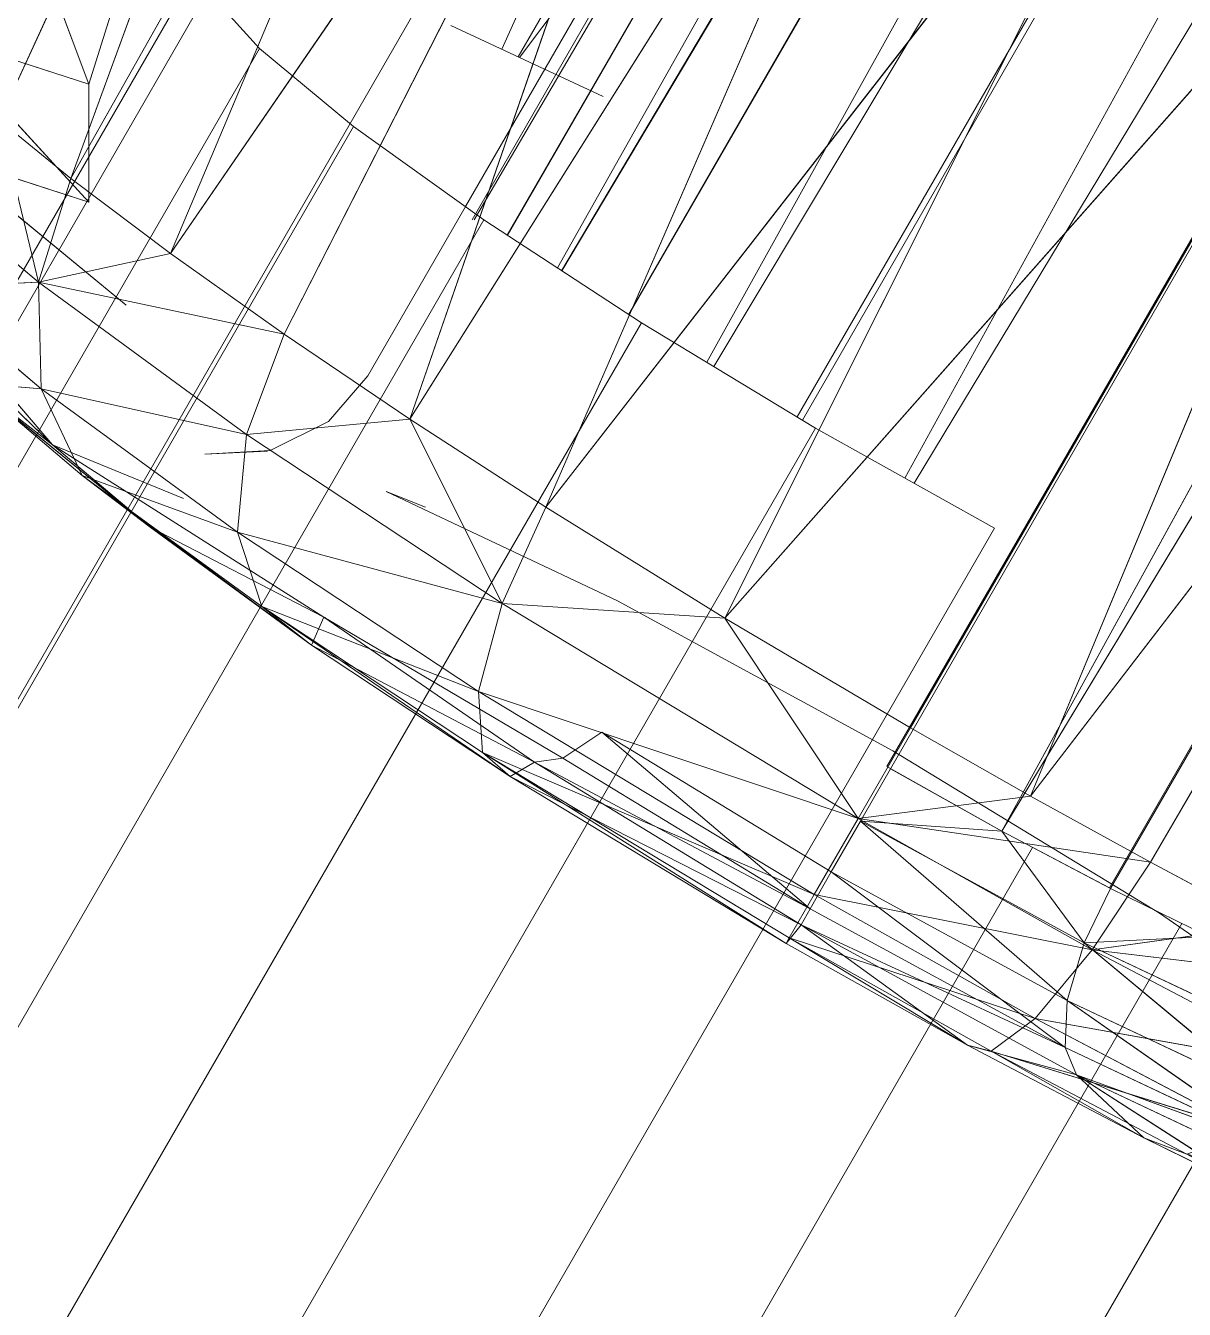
# Model space of a CAD drawing. Header units: inches. Extents: x 4387 to 7158, y 1246 to 2590.
# Drawn here: x 4763.2224 to 4763.4055, y 2097.2166 to 2097.4193 of the extents above; entities that cross this region are included whole.
import ezdxf

# ---------------------------------------------------------------- set-up
doc = ezdxf.new("R2010")
doc.units = ezdxf.units.IN
doc.header["$MEASUREMENT"] = 0

# ---------------------------------------------------------------- blocks, each defined once
blk = doc.blocks.new('Double_Cord_Chandelier_Ravenhill_dwg_skpfb8LBq-V40-10TH FLOOR RCP')
at = {"color": 37, "lineweight": 9}
for p, q in [((1.78547, 1.35396), (1.8085, 1.32072)), ((1.80426, 1.33465), (1.79151, 1.3537)), ((1.8085, 1.32072), (1.79151, 1.3537)), ((1.78655, 1.34691), (1.80388, 1.30985)), ((1.78655, 1.34691), (1.8079, 1.3161)), ((1.78655, 1.34691), (1.8085, 1.32072)), ((1.78438, 1.30519), (1.76704, 1.34166)), ((1.80971, 1.30974), (1.78929, 1.34208)), ((1.81831, 1.31074), (1.78929, 1.34208)), ((1.81831, 1.31074), (1.79964, 1.34031)), ((1.79964, 1.34031), (1.80426, 1.33465)), ((1.79646, 1.30489), (1.77481, 1.33918)), ((1.80971, 1.30974), (1.77481, 1.33918)), ((1.78408, 1.33842), (1.80388, 1.30985)), ((1.78408, 1.33842), (1.79702, 1.3033)), ((1.82105, 1.30807), (1.80426, 1.33465)), ((1.81831, 1.31074), (1.80426, 1.33465)), ((1.8085, 1.32072), (1.80426, 1.33465)), ((1.75942, 1.33261), (1.79646, 1.30489)), ((1.77823, 1.33041), (1.79702, 1.3033)), ((1.8079, 1.3161), (1.8085, 1.32072)), ((1.82105, 1.30807), (1.8085, 1.32072)), ((1.83433, 1.27848), (1.8085, 1.32072)), ((1.80388, 1.30985), (1.8079, 1.3161)), ((1.8079, 1.3161), (1.82604, 1.27361)), ((1.8079, 1.3161), (1.83182, 1.27698)), ((1.8079, 1.3161), (1.83433, 1.27848)), ((1.77043, 1.31544), (1.79646, 1.30489)), ((1.77043, 1.31544), (1.78159, 1.29749)), ((1.78912, 1.29793), (1.77953, 1.31225)), ((1.77953, 1.31225), (1.79702, 1.3033)), ((1.79646, 1.30489), (1.80971, 1.30974)), ((1.80388, 1.30985), (1.79702, 1.3033)), ((1.80388, 1.30985), (1.81802, 1.26895)), ((1.80388, 1.30985), (1.82604, 1.27361)), ((1.80971, 1.30974), (1.81831, 1.31074)), ((1.83698, 1.27933), (1.80971, 1.30974)), ((1.83014, 1.27537), (1.80971, 1.30974)), ((1.83698, 1.27933), (1.81831, 1.31074)), ((1.82105, 1.30807), (1.81831, 1.31074)), ((1.83784, 1.27983), (1.82105, 1.30807)), ((1.83698, 1.27933), (1.82105, 1.30807)), ((1.82105, 1.30807), (1.83433, 1.27848)), ((1.79646, 1.30489), (1.78159, 1.29749)), ((1.78438, 1.30519), (1.80801, 1.2619)), ((1.81814, 1.26844), (1.79646, 1.30489)), ((1.83014, 1.27537), (1.79646, 1.30489)), ((1.78912, 1.29793), (1.79702, 1.3033)), ((1.79945, 1.28152), (1.79702, 1.3033)), ((1.81802, 1.26895), (1.79702, 1.3033)), ((1.78912, 1.29793), (1.63768, 1.21045)), ((1.78912, 1.29793), (1.79945, 1.28152)), ((1.63559, 1.21398), (1.78159, 1.29749)), ((1.81814, 1.26844), (1.78159, 1.29749)), ((1.79276, 1.27899), (1.78159, 1.29749)), ((1.6458, 1.19678), (1.79945, 1.28152)), ((1.79945, 1.28152), (1.64946, 1.1906)), ((1.79945, 1.28152), (1.80976, 1.26417)), ((1.79945, 1.28152), (1.81802, 1.26895)), ((1.83698, 1.27933), (1.83014, 1.27537)), ((1.83784, 1.27983), (1.83433, 1.27848)), ((1.83784, 1.27983), (1.83698, 1.27933)), ((1.86431, 1.22972), (1.83698, 1.27933)), ((1.86241, 1.23522), (1.83784, 1.27983)), ((1.86431, 1.22972), (1.83784, 1.27983)), ((1.63559, 1.21398), (1.79276, 1.27899)), ((1.6581, 1.17604), (1.79276, 1.27899)), ((1.81814, 1.26844), (1.79276, 1.27899)), ((1.80379, 1.26015), (1.79276, 1.27899)), ((1.83182, 1.27698), (1.83433, 1.27848)), ((1.86241, 1.23522), (1.83433, 1.27848)), ((1.83433, 1.27848), (1.85797, 1.23518)), ((1.81814, 1.26844), (1.83014, 1.27537)), ((1.82604, 1.27361), (1.83182, 1.27698)), ((1.86431, 1.22972), (1.83014, 1.27537)), ((1.83014, 1.27537), (1.86003, 1.2211)), ((1.85373, 1.23686), (1.83182, 1.27698)), ((1.84636, 1.23641), (1.83182, 1.27698)), ((1.83182, 1.27698), (1.85797, 1.23518)), ((1.81802, 1.26895), (1.82604, 1.27361)), ((1.84636, 1.23641), (1.82604, 1.27361)), ((1.81814, 1.26844), (1.80379, 1.26015)), ((1.80976, 1.26417), (1.81802, 1.26895)), ((1.81802, 1.26895), (1.80976, 1.26418)), ((1.84983, 1.21089), (1.81814, 1.26844)), ((1.81814, 1.26844), (1.82052, 1.23049)), ((1.81814, 1.26844), (1.86003, 1.2211)), ((1.65773, 1.17626), (1.80976, 1.26417)), ((1.83385, 1.21965), (1.80801, 1.2619)), ((1.80379, 1.26015), (1.6581, 1.17604)), ((1.82052, 1.23049), (1.80379, 1.26015)), ((1.85373, 1.23686), (1.84636, 1.23641)), ((1.8753, 1.19871), (1.85373, 1.23686)), ((1.85373, 1.23686), (1.85797, 1.23518)), ((1.86241, 1.23522), (1.85797, 1.23518)), ((1.87921, 1.20157), (1.85797, 1.23518)), ((1.8753, 1.19871), (1.85797, 1.23518)), ((1.86241, 1.23522), (1.87921, 1.20157)), ((1.88298, 1.19233), (1.86241, 1.23522)), ((1.86241, 1.23522), (1.86431, 1.22972)), ((1.82052, 1.23049), (1.6581, 1.17604)), ((1.82052, 1.23049), (1.6797, 1.13757)), ((1.84983, 1.21089), (1.82052, 1.23049)), ((1.82052, 1.23049), (1.83625, 1.2012)), ((1.86431, 1.22972), (1.86003, 1.2211)), ((1.88298, 1.19233), (1.86431, 1.22972)), ((1.666, 1.16197), (1.784, 1.227)), ((1.784, 1.227), (1.666, 1.16197)), ((1.6695, 1.15573), (1.78484, 1.22557)), ((1.78484, 1.22557), (1.6695, 1.15573)), ((1.84983, 1.21089), (1.86003, 1.2211)), ((1.88298, 1.19233), (1.86003, 1.2211)), ((1.88044, 1.18024), (1.86003, 1.2211)), ((1.85688, 1.18643), (1.83385, 1.21965)), ((1.84983, 1.21089), (1.83625, 1.2012)), ((1.84792, 1.17841), (1.84983, 1.21089)), ((1.87146, 1.16758), (1.84983, 1.21089)), ((1.84983, 1.21089), (1.88044, 1.18024)), ((1.79426, 1.20957), (1.67729, 1.14187)), ((1.6777, 1.14113), (1.79473, 1.2087)), ((1.83625, 1.2012), (1.6797, 1.13757)), ((1.83625, 1.2012), (1.69956, 1.10004)), ((1.84792, 1.17841), (1.83625, 1.2012)), ((1.87921, 1.20157), (1.8753, 1.19871)), ((1.89197, 1.17269), (1.87921, 1.20157)), ((1.89717, 1.16021), (1.87921, 1.20157)), ((1.88298, 1.19233), (1.87921, 1.20157)), ((1.87512, 1.19886), (1.8753, 1.19871)), ((1.89197, 1.17269), (1.8753, 1.19871)), ((1.89883, 1.15367), (1.8753, 1.19871)), ((1.68397, 1.12951), (1.80218, 1.19519)), ((1.68397, 1.12951), (1.80218, 1.19519)), ((1.80281, 1.19406), (1.68666, 1.12442)), ((1.68666, 1.12442), (1.80281, 1.19406)), ((1.88298, 1.19233), (1.88044, 1.18024)), ((1.89717, 1.16021), (1.88298, 1.19233)), ((1.85688, 1.18643), (1.85271, 1.1917)), ((1.80969, 1.18139), (1.69236, 1.11365)), ((1.80972, 1.18135), (1.69246, 1.11346)), ((1.87146, 1.16758), (1.88044, 1.18024)), ((1.89717, 1.16021), (1.88044, 1.18024)), ((1.89596, 1.14511), (1.88044, 1.18024)), ((1.84792, 1.17841), (1.69956, 1.10004)), ((1.7169, 1.06492), (1.84792, 1.17841)), ((1.87146, 1.16758), (1.84792, 1.17841)), ((1.84792, 1.17841), (1.85841, 1.15686)), ((1.85923, 1.17227), (1.85027, 1.16916)), ((1.86951, 1.17164), (1.85923, 1.17227)), ((1.89197, 1.17269), (1.89717, 1.16021)), ((1.90483, 1.13897), (1.89197, 1.17269)), ((1.89197, 1.17269), (1.89883, 1.15367)), ((1.69742, 1.10409), (1.8154, 1.17012)), ((1.81542, 1.17008), (1.69752, 1.1039)), ((1.87872, 1.16697), (1.86951, 1.17164)), ((1.87872, 1.16697), (1.86992, 1.17155)), ((1.89883, 1.15367), (1.88516, 1.17139)), ((1.85027, 1.16916), (1.64716, 1.0519)), ((1.81579, 1.16936), (1.69899, 1.10037)), ((1.81579, 1.16936), (1.69899, 1.10037)), ((1.87146, 1.16758), (1.85841, 1.15686)), ((1.88792, 1.13032), (1.87146, 1.16758)), ((1.87146, 1.16758), (1.89596, 1.14511)), ((1.82004, 1.16097), (1.70288, 1.09331)), ((1.7029, 1.09327), (1.82006, 1.16092)), ((1.89717, 1.16021), (1.89596, 1.14511)), ((1.90483, 1.13897), (1.89717, 1.16021)), ((1.82337, 1.15623), (1.70507, 1.08887)), ((1.70507, 1.08887), (1.82337, 1.15623)), ((1.82363, 1.15608), (1.70567, 1.08766)), ((1.70567, 1.08766), (1.82363, 1.15608)), ((1.7169, 1.06492), (1.85841, 1.15686)), ((1.88792, 1.13032), (1.85841, 1.15686)), ((1.86758, 1.13685), (1.85841, 1.15686)), ((1.70643, 1.08612), (1.82353, 1.15372)), ((1.90483, 1.13897), (1.89883, 1.15367)), ((1.89883, 1.15367), (1.90172, 1.13808)), ((1.89883, 1.15367), (1.90803, 1.12166)), ((1.88792, 1.13032), (1.89596, 1.14511)), ((1.90483, 1.13897), (1.89596, 1.14511)), ((1.89596, 1.14511), (1.90437, 1.1218)), ((1.87769, 1.14039), (1.89084, 1.10548)), ((1.71636, 1.10032), (1.80435, 1.13758)), ((1.71636, 1.10032), (1.80435, 1.13758)), ((1.7169, 1.06492), (1.86758, 1.13685)), ((1.86758, 1.13685), (1.73111, 1.03347)), ((1.88792, 1.13032), (1.86758, 1.13685)), ((1.86758, 1.13685), (1.87527, 1.11869)), ((1.80611, 1.13507), (1.71482, 1.06913)), ((1.71482, 1.06913), (1.80611, 1.13507)), ((1.88792, 1.13032), (1.87527, 1.11869)), ((1.8805, 1.10505), (1.88792, 1.13032)), ((1.89685, 1.10556), (1.88792, 1.13032)), ((1.88792, 1.13032), (1.90437, 1.1218)), ((1.86536, 1.10725), (1.87467, 1.12337)), ((1.86536, 1.10725), (1.87467, 1.12337)), ((1.88248, 1.08831), (1.87467, 1.12337)), ((1.89084, 1.10548), (1.87467, 1.12337)), ((1.87527, 1.11869), (1.73111, 1.03347)), ((1.87527, 1.11869), (1.74158, 1.00698)), ((1.8805, 1.10505), (1.87527, 1.11869)), ((1.85216, 1.09505), (1.86536, 1.10725)), ((1.86151, 1.08412), (1.86536, 1.10725)), ((1.88248, 1.08831), (1.86536, 1.10725)), ((1.8805, 1.10505), (1.74158, 1.00698))]:
    blk.add_line(p, q, dxfattribs=at)
at = {"color": 37, "lineweight": 9, "flags": 128}
for points in [[(1.8085, 1.32072), (1.78655, 1.34691), (1.78547, 1.35396), (1.77752, 1.3732), (1.76242, 1.39196), (1.75076, 1.40359), (1.74283, 1.40725), (1.73131, 1.42105), (1.74055, 1.40157)], [(1.80426, 1.33465), (1.79964, 1.34031), (1.78548, 1.36145), (1.77382, 1.36519), (1.79964, 1.34031), (1.79151, 1.3537), (1.78548, 1.36145), (1.77752, 1.3732), (1.76987, 1.38321), (1.76242, 1.39196), (1.75308, 1.40407), (1.73834, 1.41186), (1.76987, 1.38321), (1.75308, 1.40407), (1.75076, 1.40359), (1.74015, 1.41696), (1.74283, 1.40725)], [(1.73834, 1.41186), (1.72078, 1.41318), (1.7567, 1.38903), (1.78548, 1.36145), (1.76987, 1.38321), (1.7567, 1.38903), (1.77381, 1.36519), (1.78929, 1.34208), (1.79964, 1.34031), (1.81831, 1.31074), (1.78929, 1.34208), (1.80971, 1.30974), (1.81831, 1.31074), (1.83698, 1.27933), (1.82105, 1.30807)], [(1.59125, 1.28255), (1.75942, 1.33261), (1.74262, 1.35769), (1.77481, 1.33918), (1.79646, 1.30489), (1.75942, 1.33261), (1.77043, 1.31544), (1.61283, 1.25022), (1.75942, 1.33261), (1.77481, 1.33918), (1.75842, 1.36366), (1.74024, 1.38898), (1.71348, 1.39719), (1.70406, 1.40842), (1.74024, 1.38898)], [(1.84983, 1.21089), (1.88044, 1.18024), (1.89717, 1.16021), (1.88298, 1.19233), (1.86431, 1.22972), (1.86241, 1.23522), (1.87921, 1.20157), (1.88298, 1.19233), (1.86241, 1.23522), (1.83784, 1.27983), (1.83698, 1.27933), (1.80971, 1.30974), (1.77481, 1.33918)], [(1.77752, 1.3732), (1.79151, 1.3537), (1.80426, 1.33465), (1.8085, 1.32072), (1.79151, 1.3537), (1.78547, 1.35396), (1.8085, 1.32072), (1.8079, 1.3161), (1.83433, 1.27848)], [(1.76249, 1.33482), (1.76313, 1.34807), (1.76, 1.36131), (1.76036, 1.36081), (1.76056, 1.37162), (1.76, 1.36131), (1.76815, 1.35706), (1.78408, 1.33842), (1.77823, 1.33041), (1.79702, 1.3033), (1.78912, 1.29793), (1.77953, 1.31225), (1.63025, 1.22248)], [(1.65827, 1.17594), (1.8101, 1.26359), (1.79945, 1.28152), (1.81802, 1.26895), (1.80388, 1.30985), (1.78655, 1.34691), (1.8079, 1.3161), (1.80388, 1.30985), (1.78408, 1.33842), (1.76934, 1.36704), (1.78655, 1.34691), (1.78408, 1.33842), (1.79702, 1.3033), (1.79945, 1.28152), (1.6458, 1.19678)], [(1.85373, 1.23686), (1.85797, 1.23518), (1.83182, 1.27698), (1.83433, 1.27848), (1.8085, 1.32072), (1.82105, 1.30807), (1.80426, 1.33465), (1.81831, 1.31074), (1.82105, 1.30807)], [(1.82604, 1.27361), (1.83182, 1.27698), (1.8079, 1.3161), (1.82604, 1.27361), (1.80388, 1.30985), (1.79702, 1.3033), (1.81802, 1.26895), (1.82604, 1.27361), (1.84636, 1.23641)], [(1.6581, 1.17604), (1.6797, 1.13757), (1.69956, 1.10004), (1.84792, 1.17841), (1.85841, 1.15685), (1.87146, 1.16758), (1.88044, 1.18024), (1.86003, 1.2211), (1.81814, 1.26844), (1.78159, 1.29749), (1.79276, 1.27899), (1.81814, 1.26844), (1.79646, 1.30489), (1.77043, 1.31544), (1.63559, 1.21398), (1.78159, 1.29749)], [(1.77043, 1.31544), (1.78159, 1.29749), (1.79646, 1.30489)], [(1.62717, 1.22739), (1.77953, 1.31225), (1.79702, 1.3033)], [(1.519, 0.98602), (1.53804, 0.94746), (1.7169, 1.06492), (1.84792, 1.17841), (1.83625, 1.2012), (1.84983, 1.21089), (1.86003, 1.2211), (1.83014, 1.27537), (1.80971, 1.30974), (1.79646, 1.30489), (1.83014, 1.27537), (1.81813, 1.26844), (1.84983, 1.21089), (1.87146, 1.16758), (1.84792, 1.17841), (1.84983, 1.21089), (1.82052, 1.23049), (1.81814, 1.26844), (1.80379, 1.26015), (1.6581, 1.17604), (1.79276, 1.27899), (1.63559, 1.21398)], [(1.89685, 1.10555), (1.88792, 1.13032), (1.86758, 1.13685), (1.85841, 1.15686), (1.88792, 1.13032), (1.87146, 1.16758), (1.89596, 1.14511), (1.88044, 1.18024), (1.88298, 1.19233), (1.86003, 1.2211), (1.86431, 1.22972), (1.83014, 1.27537), (1.83699, 1.27932), (1.86431, 1.22972), (1.83784, 1.27983), (1.82105, 1.30807), (1.83433, 1.27848), (1.83784, 1.27983)], [(1.63776, 1.21032), (1.78922, 1.29777), (1.79945, 1.28152), (1.64946, 1.1906)], [(1.85841, 1.15686), (1.7169, 1.06492), (1.69956, 1.10004), (1.83625, 1.2012), (1.82052, 1.23049), (1.80379, 1.26015), (1.79276, 1.27899)], [(1.85373, 1.23686), (1.8753, 1.19871), (1.87512, 1.19886)], [(1.83625, 1.2012), (1.6797, 1.13757), (1.82052, 1.23049), (1.6581, 1.17604), (1.47349, 1.06945), (1.44878, 1.11111), (1.26196, 1.00824)], [(1.89197, 1.17269), (1.8753, 1.19871), (1.89883, 1.15367), (1.88516, 1.17139)], [(1.8882, 1.0728), (1.74963, 0.97313), (1.88742, 1.08128), (1.74779, 0.98669), (1.74158, 1.00698), (1.88442, 1.0933), (1.8805, 1.10505), (1.89685, 1.10556), (1.88442, 1.0933), (1.88742, 1.08128), (1.89685, 1.10556), (1.90437, 1.1218), (1.90483, 1.13897), (1.90803, 1.12167), (1.89883, 1.15367), (1.90483, 1.13897), (1.89197, 1.17269), (1.89883, 1.15367), (1.90172, 1.13808), (1.90803, 1.12166), (1.90437, 1.1218), (1.90786, 1.10289), (1.89685, 1.10556)], [(1.87769, 1.14039), (1.89084, 1.10548), (1.8925, 1.12398), (1.89803, 1.13321)], [(1.8805, 1.10505), (1.74158, 1.00698), (1.87527, 1.11869), (1.86758, 1.13685), (1.7169, 1.06492), (1.73111, 1.03347), (1.86758, 1.13685)], [(1.86536, 1.10725), (1.88248, 1.08831), (1.87467, 1.12337), (1.89084, 1.10548), (1.88248, 1.08831), (1.86151, 1.08412), (1.86969, 1.07566), (1.72961, 0.97597), (1.552, 0.84981), (1.37438, 0.72365), (1.32417, 0.68154)], [(1.74963, 0.97313), (1.57195, 0.86158), (1.74779, 0.98669), (1.56514, 0.88386), (1.57195, 0.86158), (1.3887, 0.76073), (1.56514, 0.88386), (1.74158, 1.00698), (1.73111, 1.03347), (1.87527, 1.11869)], [(1.85216, 1.09505), (1.86151, 1.08412), (1.86536, 1.10725), (1.85216, 1.09505), (1.84172, 1.10833)]]:
    blk.add_lwpolyline(points, dxfattribs=at)
for points in [[(1.86241, 1.23522), (1.83433, 1.27848), (1.85797, 1.23518)], [(1.84636, 1.23641), (1.85373, 1.23686), (1.83182, 1.27698)], [(1.87921, 1.20157), (1.89717, 1.16021), (1.89596, 1.14511), (1.90437, 1.1218), (1.88792, 1.13032), (1.87527, 1.11869), (1.8805, 1.10505), (1.88792, 1.13032), (1.89596, 1.14511), (1.90483, 1.13897), (1.89717, 1.16021), (1.89197, 1.17269), (1.87921, 1.20157), (1.85797, 1.23518), (1.8753, 1.19871)]]:
    blk.add_lwpolyline(points, close=True, dxfattribs=at)
blk = doc.blocks.new('Double_Cord_Chandelier_Ravenhill_dwg_Group_19-V41-10TH FLOOR RCP')
at = {"color": 37, "lineweight": 9}
for p, q in [((10.81537, 6.54747), (1.76985, 1.32504)), ((1.76985, 1.32504), (10.81537, 6.54747)), ((10.82304, 6.52813), (1.78214, 1.30836)), ((1.78214, 1.30836), (10.82304, 6.52813)), ((10.83273, 6.50322), (1.79653, 1.28617)), ((1.79653, 1.28617), (10.83273, 6.50322)), ((10.85435, 6.48056), (1.77657, 1.2395)), ((1.77657, 1.2395), (10.85435, 6.48056)), ((10.87728, 6.45641), (1.79311, 1.21166)), ((1.79311, 1.21166), (10.87728, 6.45641)), ((10.90003, 6.43244), (1.80862, 1.18351)), ((1.80862, 1.18351), (10.90003, 6.43244)), ((10.92105, 6.4103), (1.82205, 1.15699)), ((1.82205, 1.15699), (10.92105, 6.4103)), ((10.9389, 6.3915), (1.83248, 1.13391)), ((1.83248, 1.13391), (10.9389, 6.3915)), ((10.95237, 6.37731), (1.83921, 1.11582)), ((1.83921, 1.11582), (10.95237, 6.37731)), ((1.84176, 1.10397), (10.96054, 6.3687)), ((1.84176, 1.10397), (10.96054, 6.3687)), ((10.96285, 6.36626), (1.83998, 1.09917)), ((1.83998, 1.09917), (10.96285, 6.36626)), ((1.79311, 1.21166), (1.77657, 1.2395)), ((1.80862, 1.18351), (1.79311, 1.21166)), ((1.82205, 1.15699), (1.80862, 1.18351)), ((1.83248, 1.13391), (1.82205, 1.15699)), ((1.81121, 1.12779), (1.796, 1.14951)), ((1.83921, 1.11582), (1.83248, 1.13391)), ((1.84176, 1.10397), (1.83921, 1.11582))]:
    blk.add_line(p, q, dxfattribs=at)
blk = doc.blocks.new('Double_Cord_Chandelier_Ravenhill_dwg_Group_7-V42-10TH FLOOR RCP')
at = {"color": 37, "lineweight": 9}
for p, q in [((10.03939, 5.71664), (0.03022, -0.06338)), ((1.26411, 0.66962), (1.16811, 0.61418)), ((1.16811, 0.61418), (1.26411, 0.66962))]:
    blk.add_line(p, q, dxfattribs=at)
blk = doc.blocks.new('Double_Cord_Chandelier_Ravenhill_dwg_Component_1-V43-10TH FLOOR RCP')
for name, p in [('Double_Cord_Chandelier_Ravenhill_dwg_Group_19-V41-10TH FLOOR RCP', (0, 0)), ('Double_Cord_Chandelier_Ravenhill_dwg_Group_7-V42-10TH FLOOR RCP', (0.54038, 0.46777)), ('Double_Cord_Chandelier_Ravenhill_dwg_skpfb8LBq-V40-10TH FLOOR RCP', (0, 0))]:
    blk.add_blockref(name, p)
blk = doc.blocks.new('Double_Cord_Chandelier_Ravenhill_dwg_Group_20-5818116-10TH FLOOR RCP')
at = {"rotation": 120}
blk.add_blockref('Double_Cord_Chandelier_Ravenhill_dwg_Component_1-V43-10TH FLOOR RCP', (32.67158, 14.68737), dxfattribs=at)
blk = doc.blocks.new('Double_Cord_Chandelier_Ravenhill_dwg-5818096-10TH FLOOR RCP')
blk.add_blockref('Double_Cord_Chandelier_Ravenhill_dwg_Group_20-5818116-10TH FLOOR RCP', (-19.31492, -22.16607))

msp = doc.modelspace()

# ---------------------------------------------------------------- block references
at = {"color": 37, "lineweight": 9, "rotation": 89.9999999999995}
msp.add_blockref('Double_Cord_Chandelier_Ravenhill_dwg-5818096-10TH FLOOR RCP', (4756.81556, 2085.94501), dxfattribs=at)

doc.saveas('drawing.dxf')
